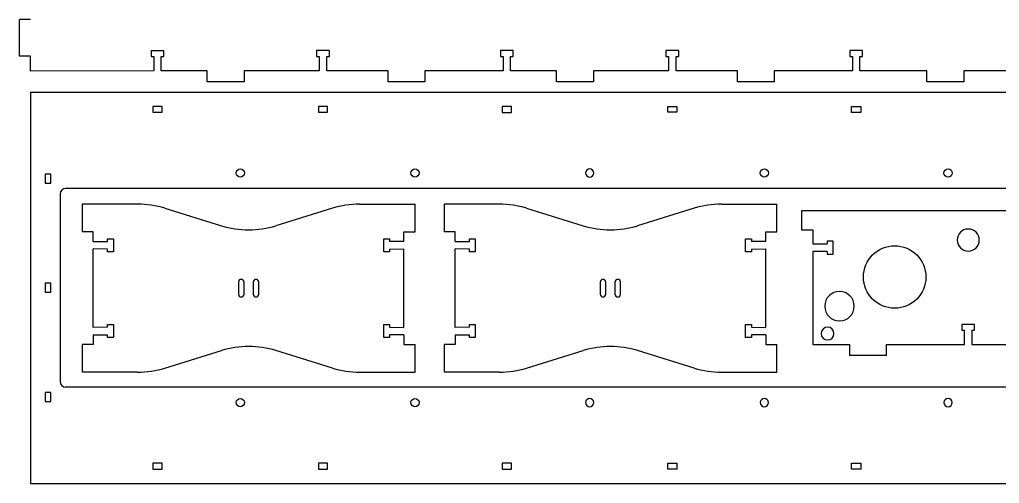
# Model space of a CAD drawing. Extents: x -1263 to 978, y -1563 to -37.
# Drawn here: x -1262 to -729, y -1563 to -1310 of the extents above; entities that cross this region are included whole.
import ezdxf

# ---------------------------------------------------------------- set-up
doc = ezdxf.new("R2010")
doc.units = 0
doc.layers.get('0').update_dxf_attribs({"color": 253, "linetype": 'CONTINUOUS'})

msp = doc.modelspace()

# ---------------------------------------------------------------- linework, layer by layer
at = {"color": 38}
for p, q in [((-1261.68, -1330.1), (-1261.69, -1310.1)), ((-1255.69, -1310.1), (-1261.69, -1310.1)), ((-903.19, -1326.98), (-910.19, -1326.98)), ((-910.19, -1326.98), (-910.18, -1330.18)), ((-903.18, -1330.18), (-903.19, -1326.98)), ((-803.19, -1326.95), (-810.19, -1326.95)), ((-810.19, -1326.95), (-810.18, -1330.15)), ((-803.18, -1330.15), (-803.19, -1326.95)), ((-1255.69, -1330.1), (-1261.68, -1330.1)), ((-1255.69, -1333.1), (-1255.69, -1330.1)), ((-1183.19, -1327.04), (-1190.19, -1327.04)), ((-1190.19, -1327.04), (-1190.19, -1330.24)), ((-1190.19, -1330.24), (-1188.74, -1330.24)), ((-1188.74, -1330.24), (-1188.74, -1338.08)), ((-1184.64, -1338.04), (-1184.64, -1330.24)), ((-1184.64, -1330.24), (-1183.19, -1330.24)), ((-1183.19, -1330.24), (-1183.19, -1327.04)), ((-1093.19, -1327.01), (-1100.19, -1327.01)), ((-1100.19, -1327.01), (-1100.19, -1330.21)), ((-1100.19, -1330.21), (-1098.74, -1330.21)), ((-1098.74, -1330.21), (-1098.74, -1338.01)), ((-1094.64, -1338.01), (-1094.64, -1330.21)), ((-1094.64, -1330.21), (-1093.19, -1330.21)), ((-1093.19, -1330.21), (-1093.19, -1327.01)), ((-993.19, -1327.01), (-1000.19, -1327.01)), ((-1000.19, -1327.01), (-1000.18, -1330.21)), ((-1000.18, -1330.21), (-998.73, -1330.21)), ((-998.73, -1330.21), (-998.73, -1338.01)), ((-994.63, -1338.01), (-994.63, -1330.21)), ((-994.63, -1330.21), (-993.18, -1330.21)), ((-993.18, -1330.21), (-993.19, -1327.01)), ((-910.18, -1330.18), (-908.73, -1330.18)), ((-908.73, -1330.18), (-908.73, -1337.98)), ((-904.63, -1337.98), (-904.63, -1330.18)), ((-904.63, -1330.18), (-903.18, -1330.18)), ((-810.18, -1330.15), (-808.73, -1330.15)), ((-808.73, -1330.15), (-808.73, -1337.95)), ((-804.63, -1337.95), (-804.63, -1330.15)), ((-804.63, -1330.15), (-803.18, -1330.15)), ((-1255.69, -1338.1), (-1255.69, -1333.1)), ((-1188.74, -1338.08), (-1255.69, -1338.1)), ((-1159.62, -1338.03), (-1184.64, -1338.04)), ((-1159.62, -1344.06), (-1159.62, -1338.03)), ((-1098.74, -1338.01), (-1139.62, -1338.02)), ((-1139.62, -1338.02), (-1139.62, -1344.06)), ((-1061.2, -1337.99), (-1094.64, -1338.01)), ((-1061.2, -1344.03), (-1061.2, -1337.99)), ((-998.73, -1338.01), (-1041.2, -1338.03)), ((-1041.2, -1338.03), (-1041.2, -1344.03)), ((-969.62, -1338), (-994.63, -1338.01)), ((-969.61, -1344), (-969.62, -1338)), ((-908.73, -1337.98), (-949.62, -1338)), ((-949.62, -1338), (-949.61, -1344)), ((-871.2, -1337.97), (-904.63, -1337.98)), ((-871.2, -1343.97), (-871.2, -1337.97)), ((-808.73, -1337.95), (-851.2, -1337.96)), ((-851.2, -1337.96), (-851.2, -1343.96)), ((-768.18, -1337.93), (-804.63, -1337.95)), ((-768.18, -1343.93), (-768.18, -1337.93)), ((-708.73, -1337.91), (-748.18, -1337.93)), ((-748.18, -1337.93), (-748.18, -1343.93)), ((-1139.62, -1344.06), (-1159.62, -1344.06)), ((-1041.2, -1344.03), (-1061.2, -1344.03)), ((-949.61, -1344), (-969.61, -1344)), ((-851.2, -1343.96), (-871.2, -1343.97)), ((-748.18, -1343.93), (-768.18, -1343.93)), ((-1255.68, -1349.61), (25.34, -1349.61)), ((-1255.68, -1349.61), (-1255.68, -1562.59)), ((-1189.14, -1357.36), (-1189.14, -1360.56)), ((-1184.14, -1357.36), (-1189.14, -1357.36)), ((-1184.14, -1360.56), (-1184.14, -1357.36)), ((-1099.14, -1357.37), (-1099.14, -1360.57)), ((-1094.14, -1357.37), (-1099.14, -1357.37)), ((-1094.14, -1360.57), (-1094.14, -1357.37)), ((-999.14, -1357.39), (-999.14, -1360.59)), ((-994.14, -1357.39), (-999.14, -1357.39)), ((-994.14, -1360.59), (-994.14, -1357.39)), ((-909.14, -1360.57), (-909.14, -1357.37)), ((-909.14, -1357.37), (-904.14, -1357.37)), ((-904.14, -1357.37), (-904.14, -1360.57)), ((-809.14, -1360.59), (-809.14, -1357.39)), ((-809.14, -1357.39), (-804.14, -1357.39)), ((-804.14, -1357.39), (-804.14, -1360.59)), ((-1189.14, -1360.56), (-1184.14, -1360.56)), ((-1099.14, -1360.57), (-1094.14, -1360.57)), ((-999.14, -1360.59), (-994.14, -1360.59)), ((-904.14, -1360.57), (-909.14, -1360.57)), ((-804.14, -1360.59), (-809.14, -1360.59)), ((-1247.85, -1394.16), (-1247.85, -1399.17)), ((-1244.66, -1394.16), (-1247.85, -1394.16)), ((-1244.66, -1399.17), (-1244.66, -1394.16)), ((-1247.85, -1399.17), (-1244.66, -1399.17)), ((-1239.63, -1405.01), (-1239.63, -1507.19)), ((6.29, -1402.01), (-1236.63, -1402.01)), ((-1197.49, -1410.58), (-1227.61, -1410.58)), ((-1227.61, -1410.58), (-1227.61, -1425.56)), ((-1076.74, -1410.58), (-1046.61, -1410.58)), ((-1046.61, -1425.56), (-1046.61, -1410.58)), ((-1000.72, -1410.58), (-1030.84, -1410.58)), ((-1030.84, -1410.58), (-1030.84, -1425.56)), ((-879.97, -1410.58), (-849.84, -1410.58)), ((-849.84, -1425.56), (-849.84, -1410.58)), ((-1182.74, -1412.8), (-1151.85, -1422.34)), ((-1091.48, -1412.8), (-1122.37, -1422.34)), ((-985.97, -1412.8), (-955.08, -1422.34)), ((-894.71, -1412.8), (-925.6, -1422.34)), ((-836.22, -1414), (-655.22, -1414)), ((-836.22, -1424.73), (-836.22, -1414)), ((-1221.61, -1425.56), (-1227.61, -1425.56)), ((-1221.61, -1430.94), (-1221.61, -1425.56)), ((-1052.61, -1430.94), (-1052.61, -1425.56)), ((-1052.61, -1425.56), (-1046.61, -1425.56)), ((-1024.84, -1425.56), (-1030.84, -1425.56)), ((-1024.84, -1430.94), (-1024.84, -1425.56)), ((-855.84, -1430.94), (-855.84, -1425.56)), ((-855.84, -1425.56), (-849.84, -1425.56)), ((-830.22, -1424.73), (-836.22, -1424.73)), ((-830.22, -1424.73), (-830.22, -1432.18)), ((-1221.61, -1430.94), (-1213.81, -1430.94)), ((-1213.81, -1430.94), (-1213.81, -1429.49)), ((-1213.81, -1429.49), (-1210.61, -1429.49)), ((-1210.61, -1429.49), (-1210.61, -1436.49)), ((-1063.61, -1429.49), (-1060.41, -1429.49)), ((-1063.61, -1436.49), (-1063.61, -1429.49)), ((-1060.41, -1429.49), (-1060.41, -1430.94)), ((-1052.61, -1430.94), (-1060.41, -1430.94)), ((-1024.84, -1430.94), (-1017.04, -1430.94)), ((-1017.04, -1430.94), (-1017.04, -1429.49)), ((-1017.04, -1429.49), (-1013.84, -1429.49)), ((-1013.84, -1429.49), (-1013.84, -1436.49)), ((-866.84, -1429.49), (-863.64, -1429.49)), ((-866.84, -1436.49), (-866.84, -1429.49)), ((-863.64, -1429.49), (-863.64, -1430.94)), ((-855.84, -1430.94), (-863.64, -1430.94)), ((-830.22, -1432.18), (-822.42, -1432.18)), ((-822.42, -1430.73), (-822.42, -1432.18)), ((-819.22, -1430.73), (-822.42, -1430.73)), ((-819.22, -1437.73), (-819.22, -1430.73)), ((-1213.81, -1435.04), (-1221.61, -1434.94)), ((-1221.61, -1477.65), (-1221.61, -1434.94)), ((-1213.81, -1436.49), (-1213.81, -1435.04)), ((-1210.61, -1436.49), (-1213.81, -1436.49)), ((-1060.41, -1436.49), (-1063.61, -1436.49)), ((-1060.41, -1435.04), (-1052.61, -1434.94)), ((-1060.41, -1435.04), (-1060.41, -1436.49)), ((-1052.61, -1477.65), (-1052.61, -1434.94)), ((-1017.04, -1435.04), (-1024.84, -1434.94)), ((-1024.84, -1477.65), (-1024.84, -1434.94)), ((-1017.04, -1436.49), (-1017.04, -1435.04)), ((-1013.84, -1436.49), (-1017.04, -1436.49)), ((-863.64, -1436.49), (-866.84, -1436.49)), ((-863.64, -1435.04), (-855.84, -1434.94)), ((-863.64, -1435.04), (-863.64, -1436.49)), ((-855.84, -1477.65), (-855.84, -1434.94)), ((-822.42, -1436.28), (-830.22, -1436.28)), ((-830.22, -1436.28), (-830.22, -1487.01)), ((-822.42, -1436.28), (-822.42, -1437.73)), ((-822.42, -1437.73), (-819.22, -1437.73)), ((-1247.84, -1453.66), (-1247.84, -1458.54)), ((-1244.65, -1453.66), (-1247.84, -1453.66)), ((-1244.65, -1458.54), (-1244.65, -1453.66)), ((-1142.61, -1453.05), (-1142.61, -1459.55)), ((-1139.61, -1459.55), (-1139.61, -1453.05)), ((-1134.61, -1453.05), (-1134.61, -1459.55)), ((-1131.61, -1459.55), (-1131.61, -1453.05)), ((-945.84, -1453.05), (-945.84, -1459.55)), ((-942.84, -1459.55), (-942.84, -1453.05)), ((-937.84, -1453.05), (-937.84, -1459.55)), ((-934.84, -1459.55), (-934.84, -1453.05)), ((-1247.84, -1458.54), (-1244.65, -1458.54)), ((-1213.81, -1476.1), (-1210.61, -1476.1)), ((-1213.81, -1477.55), (-1213.81, -1476.1)), ((-1210.61, -1476.1), (-1210.61, -1483.1)), ((-1063.61, -1483.1), (-1063.61, -1476.1)), ((-1063.61, -1476.1), (-1060.41, -1476.1)), ((-1060.41, -1476.1), (-1060.41, -1477.55)), ((-1017.04, -1476.1), (-1013.84, -1476.1)), ((-1017.04, -1477.55), (-1017.04, -1476.1)), ((-1013.84, -1476.1), (-1013.84, -1483.1)), ((-866.84, -1483.1), (-866.84, -1476.1)), ((-866.84, -1476.1), (-863.64, -1476.1)), ((-863.64, -1476.1), (-863.64, -1477.55)), ((-749.22, -1476.01), (-749.22, -1479.21)), ((-742.22, -1476.01), (-749.22, -1476.01)), ((-742.22, -1479.21), (-742.22, -1476.01)), ((-1213.81, -1477.55), (-1221.61, -1477.65)), ((-1060.41, -1477.55), (-1052.61, -1477.65)), ((-1017.04, -1477.55), (-1024.84, -1477.65)), ((-863.64, -1477.55), (-855.84, -1477.65)), ((-749.22, -1479.21), (-747.77, -1479.21)), ((-747.77, -1487.01), (-747.77, -1479.21)), ((-743.67, -1479.21), (-742.22, -1479.21)), ((-743.67, -1479.21), (-743.67, -1487.01)), ((-1221.61, -1481.65), (-1213.81, -1481.65)), ((-1221.61, -1481.65), (-1221.61, -1487.03)), ((-1213.81, -1483.1), (-1213.81, -1481.65)), ((-1210.61, -1483.1), (-1213.81, -1483.1)), ((-1060.41, -1483.1), (-1063.61, -1483.1)), ((-1060.41, -1481.65), (-1060.41, -1483.1)), ((-1052.61, -1481.65), (-1060.41, -1481.65)), ((-1052.61, -1481.65), (-1052.61, -1487.03)), ((-1024.84, -1481.65), (-1017.04, -1481.65)), ((-1024.84, -1481.65), (-1024.84, -1487.03)), ((-1017.04, -1483.1), (-1017.04, -1481.65)), ((-1013.84, -1483.1), (-1017.04, -1483.1)), ((-863.64, -1483.1), (-866.84, -1483.1)), ((-863.64, -1481.65), (-863.64, -1483.1)), ((-855.84, -1481.65), (-863.64, -1481.65)), ((-855.84, -1481.65), (-855.84, -1487.03)), ((-1221.61, -1487.03), (-1227.61, -1487.03)), ((-1227.61, -1487.03), (-1227.61, -1502.01)), ((-1182.74, -1499.79), (-1151.85, -1490.25)), ((-1091.48, -1499.79), (-1122.37, -1490.25)), ((-1052.61, -1487.03), (-1046.61, -1487.03)), ((-1046.61, -1502.01), (-1046.61, -1487.03)), ((-1024.84, -1487.03), (-1030.84, -1487.03)), ((-1030.84, -1487.03), (-1030.84, -1502.01)), ((-985.97, -1499.79), (-955.08, -1490.25)), ((-894.71, -1499.79), (-925.6, -1490.25)), ((-855.84, -1487.03), (-849.84, -1487.03)), ((-849.84, -1502.01), (-849.84, -1487.03)), ((-830.22, -1487.01), (-810.22, -1487.01)), ((-810.22, -1487.01), (-810.22, -1493.01)), ((-790.22, -1493.01), (-790.22, -1487.01)), ((-790.22, -1487.01), (-747.77, -1487.01)), ((-743.67, -1487.01), (-701.22, -1487.01)), ((-790.22, -1493.01), (-810.22, -1493.01)), ((-1197.49, -1502.01), (-1227.61, -1502.01)), ((-1076.74, -1502.01), (-1046.61, -1502.01)), ((-1000.72, -1502.01), (-1030.84, -1502.01)), ((-879.97, -1502.01), (-849.84, -1502.01)), ((-1247.85, -1513.03), (-1247.85, -1518.04)), ((-1244.66, -1513.03), (-1247.85, -1513.03)), ((-1244.66, -1518.04), (-1244.66, -1513.03)), ((6.29, -1510.19), (-1236.63, -1510.19)), ((-1247.85, -1518.04), (-1244.66, -1518.04)), ((-1189.14, -1551.64), (-1189.14, -1554.84)), ((-1184.14, -1551.64), (-1189.14, -1551.64)), ((-1189.14, -1554.84), (-1184.14, -1554.84)), ((-1184.14, -1554.84), (-1184.14, -1551.64)), ((-1094.14, -1551.63), (-1099.14, -1551.63)), ((-1099.14, -1551.63), (-1099.14, -1554.82)), ((-1099.14, -1554.82), (-1094.14, -1554.82)), ((-1094.14, -1554.82), (-1094.14, -1551.63)), ((-994.14, -1551.61), (-999.14, -1551.61)), ((-999.14, -1551.61), (-999.14, -1554.81)), ((-999.14, -1554.81), (-994.14, -1554.81)), ((-994.14, -1554.81), (-994.14, -1551.61)), ((-909.14, -1554.82), (-909.14, -1551.63)), ((-909.14, -1551.63), (-904.14, -1551.63)), ((-904.14, -1554.82), (-909.14, -1554.82)), ((-904.14, -1551.63), (-904.14, -1554.82)), ((-809.14, -1554.81), (-809.14, -1551.61)), ((-809.14, -1551.61), (-804.14, -1551.61)), ((-804.14, -1554.81), (-809.14, -1554.81)), ((-804.14, -1551.61), (-804.14, -1554.81)), ((-1255.68, -1562.59), (25.34, -1562.59))]:
    msp.add_line(p, q, dxfattribs=at)
for centre, radius in [((-1141.65, -1393.61), 2.25), ((-1046.65, -1393.61), 2.25), ((-856.64, -1393.61), 2.25), ((-756.64, -1393.61), 2.25), ((-785.72, -1450.21), 17), ((-1141.65, -1518.59), 2.25), ((-1046.65, -1518.59), 2.25)]:
    msp.add_circle(centre, radius, dxfattribs=at)
at = {"color": 38, "extrusion": (3.52571e-16, 5.49392e-16, -1)}
for centre in [(951.64, -1393.61), (951.64, -1518.59), (856.64, -1518.59), (756.64, -1518.59)]:
    msp.add_circle(centre, 2.25, dxfattribs=at)
at = {"color": 38, "extrusion": (-3.73453e-15, -5.55112e-17, -1)}
for centre, radius in [((745.72, -1430.11), 6), ((815.72, -1466.11), 8), ((822.22, -1481.01), 3.5)]:
    msp.add_circle(centre, radius, dxfattribs=at)
at = {"color": 38}
for centre, radius, start, end in [((-1236.63, -1405.01), 3, 90, 180), ((-1197.49, -1460.58), 50, 72.8523, 90), ((-1076.74, -1460.58), 50, 90, 107.1477), ((-1000.72, -1460.58), 50, 72.8523, 90), ((-879.97, -1460.58), 50, 90, 107.1477), ((-1137.11, -1374.56), 50, 252.8523, 287.1477), ((-940.34, -1374.56), 50, 252.8523, 287.1477), ((-1141.11, -1453.05), 1.5, 360, 180), ((-1133.11, -1453.05), 1.5, 360, 180), ((-944.34, -1453.05), 1.5, 360, 180), ((-936.34, -1453.05), 1.5, 360, 180), ((-1141.11, -1459.55), 1.5, 180, 360), ((-1133.11, -1459.55), 1.5, 180, 0), ((-944.34, -1459.55), 1.5, 180, 360), ((-936.34, -1459.55), 1.5, 180, 0), ((-1137.11, -1538.03), 50, 72.8523, 107.1477), ((-940.34, -1538.03), 50, 72.8523, 107.1477), ((-1197.49, -1452.01), 50, 270, 287.1477), ((-1076.74, -1452.01), 50, 252.8523, 270), ((-1000.72, -1452.01), 50, 270, 287.1477), ((-879.97, -1452.01), 50, 252.8523, 270), ((-1236.63, -1507.19), 3, 180, 270)]:
    msp.add_arc(centre, radius, start, end, dxfattribs=at)

doc.saveas('drawing.dxf')
